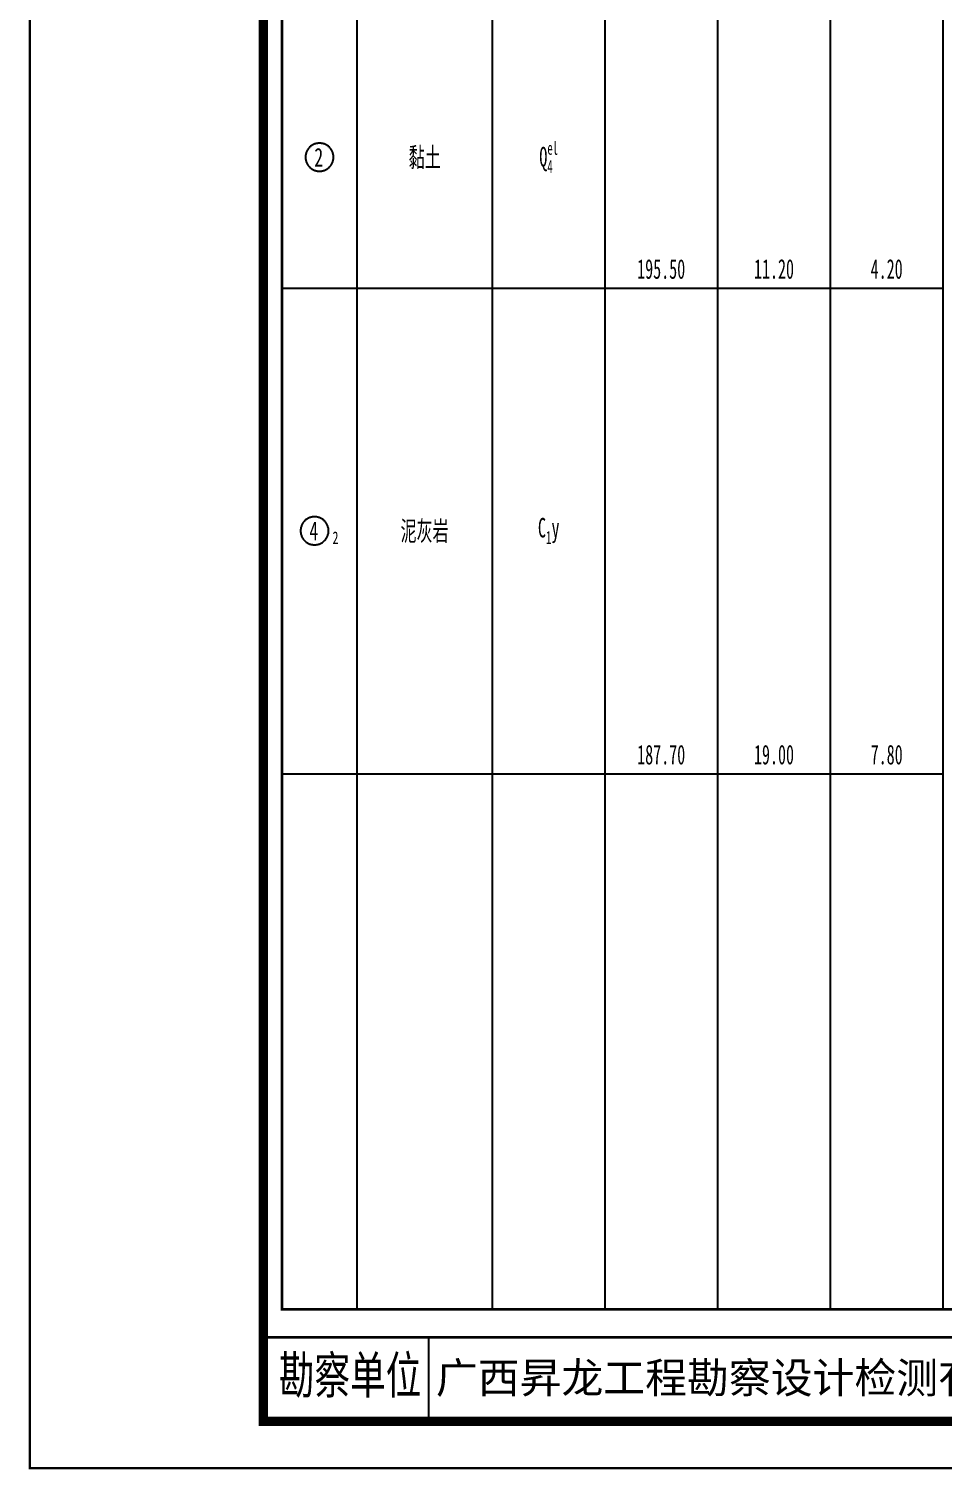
# Model space of a CAD drawing. Header units: millimetres. Extents: x 1264 to 9491, y 619 to 916.
# Drawn here: x 1709.7 to 1807.7, y 618.8 to 773 of the extents above; entities that cross this region are included whole.
import ezdxf
from ezdxf.enums import TextEntityAlignment as Align

# ---------------------------------------------------------------- set-up
doc = ezdxf.new("R2010")
doc.units = ezdxf.units.MM
doc.layers.add('GICAD_POU_TEXTS', color=7, linetype='Continuous')
doc.styles.add('HT', font='simhei.ttf')
doc.styles.add('LZ_FONT', font='simfang_0.ttf', dxfattribs={"width": 0.7, "height": 8})
doc.styles.add('成果图图块', font='simfang_0.ttf', dxfattribs={"height": 2.5})
doc.styles.add('成果图表体', font='simfang_0.ttf', dxfattribs={"width": 0.6, "height": 2.1})

# ---------------------------------------------------------------- blocks, each defined once
blk = doc.blocks.new('ZZT_DCBH_Z.dwg5', base_point=(-0.02, 0))
at = {"color": 7}
blk.add_polyline3d([(-1.52, 0.02, 0), (-1.52, -0.06, 0), (-1.52, -0.13, 0), (-1.51, -0.2, 0), (-1.5, -0.28, 0), (-1.48, -0.35, 0), (-1.46, -0.42, 0), (-1.44, -0.49, 0), (-1.41, -0.56, 0), (-1.38, -0.63, 0), (-1.35, -0.69, 0), (-1.31, -0.76, 0), (-1.27, -0.82, 0), (-1.23, -0.88, 0), (-1.18, -0.94, 0), (-1.14, -0.99, 0), (-1.09, -1.04, 0), (-1.03, -1.1, 0), (-0.98, -1.14, 0), (-0.92, -1.19, 0), (-0.86, -1.23, 0), (-0.8, -1.27, 0), (-0.73, -1.31, 0), (-0.67, -1.34, 0), (-0.6, -1.37, 0), (-0.53, -1.4, 0), (-0.46, -1.42, 0), (-0.39, -1.44, 0), (-0.32, -1.46, 0), (-0.25, -1.47, 0), (-0.17, -1.48, 0), (-0.1, -1.48, 0), (-0.02, -1.48, 0), (0.05, -1.48, 0), (0.12, -1.48, 0), (0.2, -1.47, 0), (0.27, -1.46, 0), (0.34, -1.44, 0), (0.41, -1.42, 0), (0.48, -1.4, 0), (0.55, -1.37, 0), (0.62, -1.34, 0), (0.68, -1.31, 0), (0.75, -1.27, 0), (0.81, -1.23, 0), (0.87, -1.19, 0), (0.93, -1.14, 0), (0.98, -1.1, 0), (1.04, -1.04, 0), (1.09, -0.99, 0), (1.13, -0.94, 0), (1.18, -0.88, 0), (1.22, -0.82, 0), (1.26, -0.76, 0), (1.3, -0.69, 0), (1.33, -0.63, 0), (1.36, -0.56, 0), (1.39, -0.49, 0), (1.41, -0.42, 0), (1.43, -0.35, 0), (1.45, -0.28, 0), (1.46, -0.2, 0), (1.47, -0.13, 0), (1.47, -0.06, 0), (1.48, 0.02, 0), (1.47, 0.09, 0), (1.47, 0.16, 0), (1.46, 0.24, 0), (1.45, 0.31, 0), (1.43, 0.38, 0), (1.41, 0.45, 0), (1.39, 0.52, 0), (1.36, 0.59, 0), (1.33, 0.66, 0), (1.3, 0.72, 0), (1.26, 0.79, 0), (1.22, 0.85, 0), (1.18, 0.91, 0), (1.13, 0.97, 0), (1.09, 1.02, 0), (1.04, 1.08, 0), (0.98, 1.13, 0), (0.93, 1.18, 0), (0.87, 1.22, 0), (0.81, 1.26, 0), (0.75, 1.3, 0), (0.68, 1.34, 0), (0.62, 1.37, 0), (0.55, 1.4, 0), (0.48, 1.43, 0), (0.41, 1.45, 0), (0.34, 1.47, 0), (0.27, 1.49, 0), (0.2, 1.5, 0), (0.12, 1.51, 0), (0.05, 1.51, 0), (-0.02, 1.52, 0), (-0.1, 1.51, 0), (-0.17, 1.51, 0), (-0.25, 1.5, 0), (-0.32, 1.49, 0), (-0.39, 1.47, 0), (-0.46, 1.45, 0), (-0.53, 1.43, 0), (-0.6, 1.4, 0), (-0.67, 1.37, 0), (-0.73, 1.34, 0), (-0.8, 1.3, 0), (-0.86, 1.26, 0), (-0.92, 1.22, 0), (-0.98, 1.18, 0), (-1.03, 1.13, 0), (-1.09, 1.08, 0), (-1.14, 1.02, 0), (-1.18, 0.97, 0), (-1.23, 0.91, 0), (-1.27, 0.85, 0), (-1.31, 0.79, 0), (-1.35, 0.72, 0), (-1.38, 0.66, 0), (-1.41, 0.59, 0), (-1.44, 0.52, 0), (-1.46, 0.45, 0), (-1.48, 0.38, 0), (-1.5, 0.31, 0), (-1.51, 0.24, 0), (-1.52, 0.16, 0), (-1.52, 0.09, 0), (-1.52, 0.02, 0)], dxfattribs=at)
at = {"layer": 'GICAD_POU_TEXTS', "color": 7, "style": '成果图图块', "width": 0.7}
blk.add_text('2', height=2, dxfattribs=at).set_placement((-0.11, -0.99), align=Align.CENTER)
blk = doc.blocks.new('ZZT_DCBH_Y1.dwg2', base_point=(0.51, 0))
at = {"color": 7}
blk.add_polyline3d([(-1.52, 0.02, 0), (-1.52, -0.06, 0), (-1.52, -0.13, 0), (-1.51, -0.2, 0), (-1.5, -0.28, 0), (-1.48, -0.35, 0), (-1.46, -0.42, 0), (-1.44, -0.49, 0), (-1.41, -0.56, 0), (-1.38, -0.63, 0), (-1.35, -0.69, 0), (-1.31, -0.76, 0), (-1.27, -0.82, 0), (-1.23, -0.88, 0), (-1.18, -0.94, 0), (-1.14, -0.99, 0), (-1.09, -1.04, 0), (-1.03, -1.1, 0), (-0.98, -1.14, 0), (-0.92, -1.19, 0), (-0.86, -1.23, 0), (-0.8, -1.27, 0), (-0.73, -1.31, 0), (-0.67, -1.34, 0), (-0.6, -1.37, 0), (-0.53, -1.4, 0), (-0.46, -1.42, 0), (-0.39, -1.44, 0), (-0.32, -1.46, 0), (-0.25, -1.47, 0), (-0.17, -1.48, 0), (-0.1, -1.48, 0), (-0.02, -1.48, 0), (0.05, -1.48, 0), (0.12, -1.48, 0), (0.2, -1.47, 0), (0.27, -1.46, 0), (0.34, -1.44, 0), (0.41, -1.42, 0), (0.48, -1.4, 0), (0.55, -1.37, 0), (0.62, -1.34, 0), (0.68, -1.31, 0), (0.75, -1.27, 0), (0.81, -1.23, 0), (0.87, -1.19, 0), (0.93, -1.14, 0), (0.98, -1.1, 0), (1.04, -1.04, 0), (1.09, -0.99, 0), (1.13, -0.94, 0), (1.18, -0.88, 0), (1.22, -0.82, 0), (1.26, -0.76, 0), (1.3, -0.69, 0), (1.33, -0.63, 0), (1.36, -0.56, 0), (1.39, -0.49, 0), (1.41, -0.42, 0), (1.43, -0.35, 0), (1.45, -0.28, 0), (1.46, -0.2, 0), (1.47, -0.13, 0), (1.47, -0.06, 0), (1.48, 0.02, 0), (1.47, 0.09, 0), (1.47, 0.16, 0), (1.46, 0.24, 0), (1.45, 0.31, 0), (1.43, 0.38, 0), (1.41, 0.45, 0), (1.39, 0.52, 0), (1.36, 0.59, 0), (1.33, 0.66, 0), (1.3, 0.72, 0), (1.26, 0.79, 0), (1.22, 0.85, 0), (1.18, 0.91, 0), (1.13, 0.97, 0), (1.09, 1.02, 0), (1.04, 1.08, 0), (0.98, 1.13, 0), (0.93, 1.18, 0), (0.87, 1.22, 0), (0.81, 1.26, 0), (0.75, 1.3, 0), (0.68, 1.34, 0), (0.62, 1.37, 0), (0.55, 1.4, 0), (0.48, 1.43, 0), (0.41, 1.45, 0), (0.34, 1.47, 0), (0.27, 1.49, 0), (0.2, 1.5, 0), (0.12, 1.51, 0), (0.05, 1.51, 0), (-0.02, 1.52, 0), (-0.1, 1.51, 0), (-0.17, 1.51, 0), (-0.25, 1.5, 0), (-0.32, 1.49, 0), (-0.39, 1.47, 0), (-0.46, 1.45, 0), (-0.53, 1.43, 0), (-0.6, 1.4, 0), (-0.67, 1.37, 0), (-0.73, 1.34, 0), (-0.8, 1.3, 0), (-0.86, 1.26, 0), (-0.92, 1.22, 0), (-0.98, 1.18, 0), (-1.03, 1.13, 0), (-1.09, 1.08, 0), (-1.14, 1.02, 0), (-1.18, 0.97, 0), (-1.23, 0.91, 0), (-1.27, 0.85, 0), (-1.31, 0.79, 0), (-1.35, 0.72, 0), (-1.38, 0.66, 0), (-1.41, 0.59, 0), (-1.44, 0.52, 0), (-1.46, 0.45, 0), (-1.48, 0.38, 0), (-1.5, 0.31, 0), (-1.51, 0.24, 0), (-1.52, 0.16, 0), (-1.52, 0.09, 0), (-1.52, 0.02, 0)], dxfattribs=at)
at = {"layer": 'GICAD_POU_TEXTS', "color": 7, "style": '成果图图块', "width": 0.7}
blk.add_text('4', height=2, dxfattribs=at).set_placement((-0.11, -0.99), align=Align.CENTER)
blk.add_text('2', height=1.33, dxfattribs=at).set_placement((1.9, -1.39))
blk = doc.blocks.new('柱状图图框模板-(昇龙标准).dwg2', base_point=(27, 229))
blk.add_line((42.74, 4.95), (42.74, 13.95))
blk.add_line((42.74, 4.95), (42.74, 13.95))
for points, const_width in [([(0, 0), (210, 0), (210, 297), (0, 297)], 0.25), ([(25, 5), (205, 5), (205, 292), (25, 292)], 1), ([(27, 265), (203, 265), (203, 17), (27, 17)], 0.3)]:
    blk.add_lwpolyline(points, close=True, dxfattribs=dict(const_width=const_width))
at = {"const_width": 0.3}
blk.add_lwpolyline([(25, 14), (205, 14)], dxfattribs=at)
at = {"style": 'LZ_FONT', "width": 0.7}
blk.add_text('勘察单位', height=4, dxfattribs=at).set_placement((26.65, 7.95))
at = {"style": 'HT'}
blk.add_text('广西昇龙工程勘察设计检测有限公司', height=3.2865, dxfattribs=at).set_placement((43.48, 8.02))

msp = doc.modelspace()

# ---------------------------------------------------------------- linework, layer by layer
at = {"color": 0}
for p, q in [((1736.84, 745.23), (1736.84, 773.23)), ((1744.89, 745.23), (1744.89, 773.23)), ((1736.84, 745.23), (1744.89, 745.23)), ((1736.84, 745.23), (1744.89, 745.23)), ((1736.84, 693.23), (1736.84, 745.23)), ((1744.89, 693.23), (1744.89, 745.23)), ((1736.84, 693.23), (1744.89, 693.23))]:
    msp.add_line(p, q, dxfattribs=at)
for points in [[(1736.84, 635.89), (1736.84, 819.89)], [(1744.89, 635.89), (1744.89, 819.89)], [(1744.89, 635.89), (1744.89, 819.89)], [(1759.37, 635.89), (1759.37, 819.89)], [(1759.37, 635.89), (1759.37, 819.89)], [(1771.44, 635.89), (1771.44, 819.89)], [(1771.44, 635.89), (1771.44, 819.89)], [(1783.52, 635.89), (1783.52, 819.89)], [(1783.52, 635.89), (1783.52, 819.89)], [(1795.59, 635.89), (1795.59, 819.89)], [(1795.59, 635.89), (1795.59, 819.89)], [(1807.66, 635.89), (1807.66, 819.89)], [(1807.66, 635.89), (1807.66, 819.89)], [(1744.89, 745.23), (1744.89, 773.23)], [(1759.37, 745.23), (1759.37, 773.23)], [(1759.37, 745.23), (1759.37, 773.23)], [(1771.44, 745.23), (1771.44, 773.23)], [(1771.44, 745.23), (1771.44, 773.23)], [(1783.52, 745.23), (1783.52, 773.23)], [(1783.52, 745.23), (1783.52, 773.23)], [(1795.59, 745.23), (1795.59, 773.23)], [(1795.59, 745.23), (1795.59, 773.23)], [(1807.66, 745.23), (1807.66, 773.23)], [(1744.89, 745.23), (1759.37, 745.23)], [(1744.89, 745.23), (1759.37, 745.23)], [(1744.89, 693.23), (1744.89, 745.23)], [(1759.37, 693.23), (1759.37, 745.23)], [(1759.37, 745.23), (1771.44, 745.23)], [(1759.37, 745.23), (1771.44, 745.23)], [(1759.37, 693.23), (1759.37, 745.23)], [(1771.44, 693.23), (1771.44, 745.23)], [(1771.44, 745.23), (1783.52, 745.23)], [(1771.44, 745.23), (1783.52, 745.23)], [(1771.44, 693.23), (1771.44, 745.23)], [(1783.52, 693.23), (1783.52, 745.23)], [(1783.52, 745.23), (1795.59, 745.23)], [(1783.52, 745.23), (1795.59, 745.23)], [(1783.52, 693.23), (1783.52, 745.23)], [(1795.59, 693.23), (1795.59, 745.23)], [(1795.59, 745.23), (1807.66, 745.23)], [(1795.59, 745.23), (1807.66, 745.23)], [(1795.59, 693.23), (1795.59, 745.23)], [(1807.66, 693.23), (1807.66, 745.23)], [(1744.89, 693.23), (1759.37, 693.23)], [(1759.37, 693.23), (1771.44, 693.23)], [(1771.44, 693.23), (1783.52, 693.23)], [(1783.52, 693.23), (1795.59, 693.23)], [(1795.59, 693.23), (1807.66, 693.23)], [(1736.84, 635.89), (1744.89, 635.89)], [(1744.89, 635.89), (1759.37, 635.89)], [(1759.37, 635.89), (1771.44, 635.89)], [(1771.44, 635.89), (1783.52, 635.89)], [(1783.52, 635.89), (1795.59, 635.89)], [(1795.59, 635.89), (1807.66, 635.89)], [(1807.66, 635.89), (1822.14, 635.89)]]:
    msp.add_lwpolyline(points, dxfattribs=at)

# ---------------------------------------------------------------- block references
for name, p in [('柱状图图框模板-(昇龙标准).dwg2', (1736.84, 847.89)), ('ZZT_DCBH_Z.dwg5', (1740.86, 759.23)), ('ZZT_DCBH_Y1.dwg2', (1740.86, 719.23))]:
    msp.add_blockref(name, p)

# ---------------------------------------------------------------- texts
at = {"color": 0, "style": '成果图表体', "width": 0.6}
for s, height, p in [('黏土', 2.1, (1750.4, 758.18)), ('Q', 2.1, (1764.4, 758.25)), ('el', 1.4, (1765.26, 759.51)), ('4', 1.4, (1765.26, 757.55)), ('195.50', 2.1, (1774.88, 746.23)), ('11.20', 2.1, (1787.39, 746.23)), ('4.20', 2.1, (1799.89, 746.23)), ('泥灰岩', 2.1, (1749.53, 718.18)), ('C', 2.1, (1764.25, 718.53)), ('1', 1.4, (1765.12, 717.83)), ('y', 2.1, (1765.7, 718.53)), ('187.70', 2.1, (1774.88, 694.23)), ('19.00', 2.1, (1787.39, 694.23)), ('7.80', 2.1, (1799.89, 694.23))]:
    msp.add_text(s, height=height, dxfattribs=at).set_placement(p)

doc.saveas('drawing.dxf')
